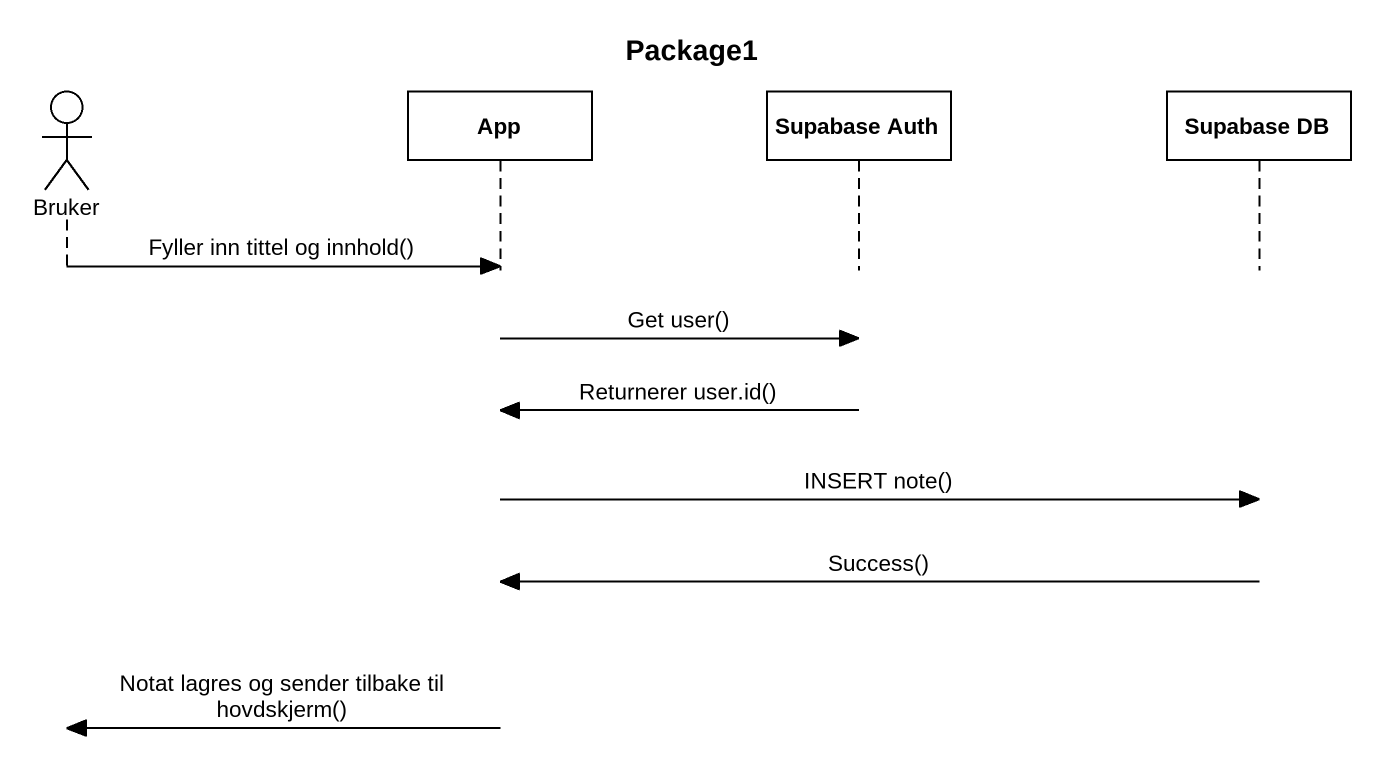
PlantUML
@startuml
title Package1
hide footbox
actor Bruker
participant App
participant "Supabase Auth" as Supabase_Auth
participant "Supabase DB" as Supabase_DB

Bruker -> App : Fyller inn tittel og innhold()
App -> Supabase_Auth : Get user()
Supabase_Auth -> App : Returnerer user.id()
App -> Supabase_DB : INSERT note()
Supabase_DB -> App : Success()
App -> Bruker : Notat lagres og sender tilbake til hovdskjerm()
@enduml
